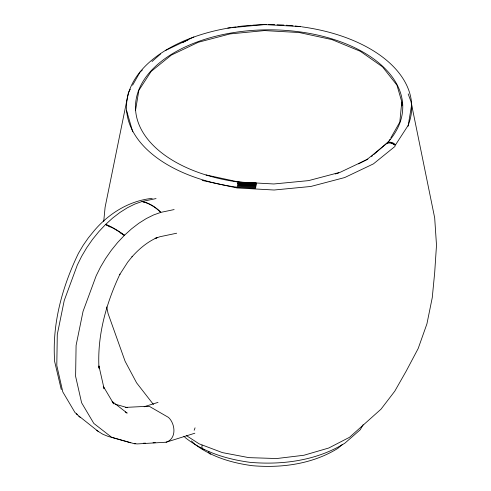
<?xml version="1.0" encoding="UTF-8"?>
<svg xmlns="http://www.w3.org/2000/svg" width="491" height="491" viewBox="0 0 491 491"><rect width="100%" height="100%" fill="white"/><g stroke="black" fill="none" stroke-linecap="round" stroke-linejoin="round"><path stroke-width="0.74" d="M254.148 183.02L256.412 183.143L255.565 188.237L237.036 187.206A142.623 82.341 0 0 1 126.525 108.763A142.623 82.341 0 0 1 231.04 27.625M103.699 221.68L105.099 207.257L128.452 92.486L130.324 89.19M237.38 183.566L237.46 183.045M135.516 110.42L138.855 90.362L151.081 71.49L171.341 55.09L198.272 42.269L230.027 33.916L264.446 30.589L299.185 32.523L331.873 39.575L360.284 51.273L382.483 66.819L396.955 85.158L402.712 105.025M408.082 126.242L411.648 104.847M194.172 430.269L195.062 427.827M132.576 85.238L140.088 72.054L142.353 70.053M388.927 141.212L390.05 139.235M390.805 137.916L399.809 122.106L401.761 102.024L401.761 105.853M363.113 424.727L360.21 429.778L344.86 443.189C316.689 460.613 282.626 465.149 250.085 462.344C227.118 459.257 204.287 452.469 185.776 438.046L183.873 436.241M238.755 182.026L273.831 183.978L308.575 180.62L340.275 172.249L367.329 159.379L366.887 159.612L387.246 143.059A133.656 77.167 0 0 0 321.212 35.911A133.656 77.167 0 0 0 142.009 83.169A133.656 77.167 0 0 0 239.056 182.161M395.046 145.631L408.082 125.5A142.623 82.341 0 0 0 301.959 26.845M156.064 198.567L141.997 201.513L134.798 204.084L127.433 207.73L120.031 212.4L112.715 217.998L105.614 224.442L98.851 231.617L92.535 239.399L86.778 247.654L81.684 256.247L77.345 264.999L64.241 300.492L57.281 334.518L56.796 365.488L62.799 391.922L75.006 412.557L77.382 414.404M174.133 209.577L160.809 212.37L153.609 214.941L146.244 218.593L138.843 223.258L131.527 228.861L124.426 235.306L117.662 242.474L111.347 250.257L105.59 258.518L100.495 267.104L96.15 275.856L83.053 311.349L76.093 345.382L75.608 376.345L81.61 402.78L93.818 423.42L111.647 437.278L134.258 443.704L137.29 443.925L166.099 442.219L194.847 433.215M151.989 61.559L160.489 54.059M371.534 156.555L372.651 155.567M373.774 154.579L388.363 141.709M342.54 444.337L337.802 448.4C312.374 464.124 281.631 468.218 252.264 465.689C231.537 462.903 210.934 456.777 194.227 443.754L191.447 440.918M395.046 146.379L373.424 163.877L344.694 177.552L310.815 186.47L274.095 190.017L237.036 187.955L202.163 180.43M182.977 42.453L188.268 39.722M358.528 163.884L367.851 159.072M165.246 50.585L193.853 36.966M166.099 442.219C176.815 438.856 175.453 423.917 168.505 417.424L149.694 406.56L146.846 406.327L125.917 407.377M158.016 402.381L144.151 406.726L146.846 406.327M335.193 173.98L338.808 172.924M152.235 198.352C129.44 200.678 109.027 213.303 94.352 230.5L88.312 237.92L83.182 245.285L78.431 253.331C62.602 286.1 52.427 322.249 54.501 358.896L54.556 361.137L61.295 389.602M176.662 233.225L159.913 236.736L155.088 238.454L157.163 237.564C147.386 241.897 139.051 248.906 131.987 256.848L132.392 256.363L127.752 262.09L119.767 274.481L119.97 274.095C106.148 303.407 97.114 335.549 98.998 368.201L98.936 365.961L104.117 388.768L103.276 386.27L113.685 403.866L112.089 401.392L127.163 413.109L125.217 411.986M227.787 28.067L264.176 24.55L300.903 26.594M134.258 443.704L135.755 443.625M143.274 443.25L145.526 443.14M153.045 442.759L155.297 442.649M238.589 182.124L256.222 183.106M237.883 182.112L242.824 182.388M245.089 182.517L251.883 182.891M238.411 182.333L256.149 183.321M238.227 182.652L256.069 183.646M238.043 183.075L255.989 184.076M237.853 183.597L255.909 184.598M237.669 184.199L255.829 185.205M237.491 184.874L255.756 185.886M237.325 185.61L255.688 186.629M237.171 186.396L255.621 187.421M125.941 407.567L127.457 407.677L114.968 404.13M206.073 174.956L238.908 182.044M130.753 442.814L108.026 436.358L102.877 434.271L98.182 431.38L76.179 413.87M110.156 227.063L105.614 224.442L108.48 225.608A52.482 19.075 46 0 1 113.053 227.879L114.636 228.769A52.629 19.131 46 0 1 121.136 232.918L124.426 235.306L120.534 233.059M105.614 224.442L108.388 225.7A52.482 13.343 40.7 0 1 112.893 228.051L114.471 228.941A52.623 13.38 40.7 0 1 121.044 233.01L124.426 235.306M186.304 435.542L199.1 443.809L222.405 452.616L248.857 457.637L276.666 458.539L303.929 455.249L328.786 448.001L349.549 437.285L381.01 409.175L394.758 391.21L406.167 371.171L418.172 348.518L426.931 323.839L432.258 297.65L434.688 272.597L436.499 245.181L434.688 217.912L410.985 101.619L408.193 93.904M78.775 416.288L80.193 417.399M96.739 430.257L98.182 431.38M153.456 404.535L136.608 382.863L125.082 361.229L108.075 313.534L106.719 306.9M126.58 110.598L132.723 131.803M232.507 27.392A142.623 82.341 0 0 1 236.196 26.858M237.681 26.655A142.623 82.341 0 0 1 251.257 25.28M252.773 25.176A142.623 82.341 0 0 1 266.398 24.648M268.669 24.636A142.623 82.341 0 0 1 274.757 24.697M277.053 24.759A142.623 82.341 0 0 1 283.921 25.078M286.21 25.225A142.623 82.341 0 0 1 293.017 25.796M295.263 26.029A142.623 82.341 0 0 1 301.192 26.741M387.239 143.059A5.96 4.554 32.9 0 1 395.55 144.851M387.147 143.206A6.033 4.351 42.6 0 1 394.512 144.992L394.512 144.992A5.953 4.554 32.9 0 0 388.62 143.047M387.301 143.482A5.953 4.554 32.9 0 1 387.933 143.219M210.823 454.034A5.217 2.78 -63.6 0 1 208.792 451.499M204.17 449.431A5.782 3.081 -63.6 0 1 202.071 445.171M143.673 201.905L141.997 201.513L145.25 202.433A52.046 36.794 75 0 1 150.117 204.52L151.719 205.398A52.181 36.893 75 0 1 157.912 209.743L160.809 212.37L159.434 211.001A50.96 38.605 85.2 0 0 151.891 205.336L150.289 204.459A50.812 38.494 85.2 0 0 143.673 201.905"/></g></svg>
